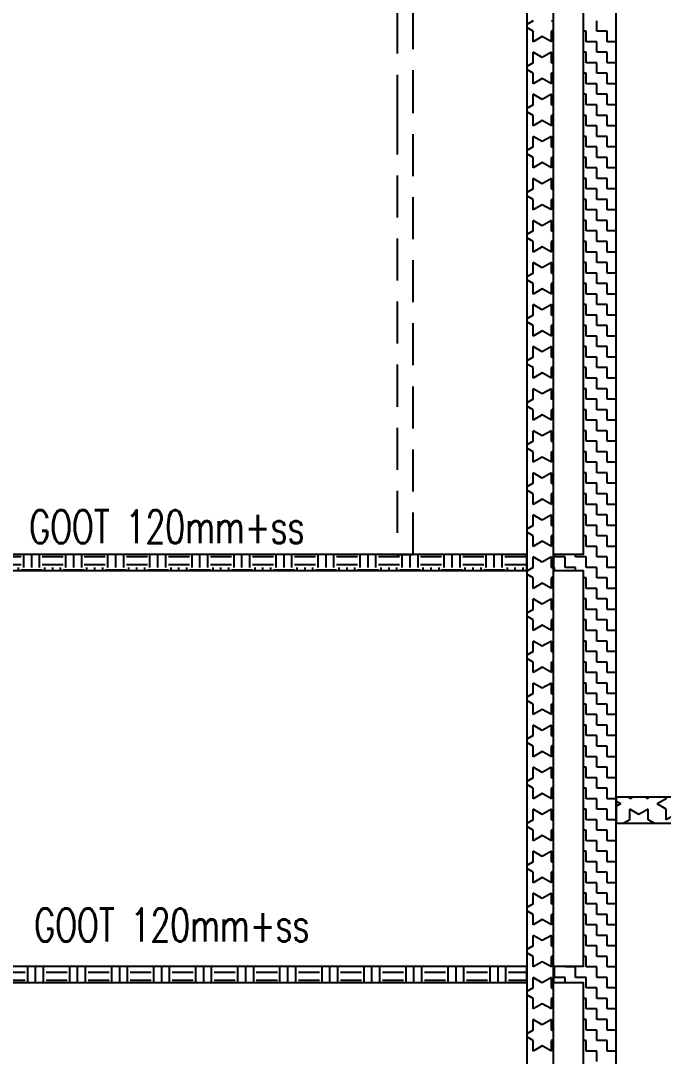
# Model space of a CAD drawing. Header units: millimetres. Extents: x -3262 to 112658, y 0 to 217318.
# Drawn here: x 56482 to 61335, y 59273 to 67091 of the extents above; entities that cross this region are included whole.
import ezdxf

# ---------------------------------------------------------------- set-up
doc = ezdxf.new("R2010")
doc.units = ezdxf.units.MM
doc.header["$LTSCALE"] = 100
doc.linetypes.add('HIDDEN2', pattern=[4.7625, 3.175, -1.5875])
doc.layers.add('EL6131--_ENERGIEBEDR (1996)', color=2, linetype='Continuous')
doc.layers.add('EL6131--_KG_D', color=3, linetype='Continuous')
doc.styles.add('CofelyArial', font='arial.ttf')
doc.styles.add('ROMANS', font='ROMANS', dxfattribs={"width": 0.7})

# ---------------------------------------------------------------- blocks, each defined once
blk = doc.blocks.new('*X87')
at = {"color": 0}
for p, q in [((38077, 23772.8), (38100, 23772.8)), ((38080.2, 23792.7), (38080.2, 23828.3)), ((38100, 23812.5), (38197, 23812.5)), ((38119.8, 23633.9), (38119.8, 23792.7)), ((38179.4, 23633.9), (38179.4, 23792.7)), ((38077, 23713.3), (38100, 23713.3)), ((38077, 23653.8), (38100, 23653.8)), ((38080.2, 23475.2), (38080.2, 23633.9)), ((38100, 23614.1), (38197, 23614.1)), ((38100, 23554.5), (38197, 23554.5)), ((38077, 23455.3), (38100, 23455.3)), ((38100, 23495), (38197, 23495)), ((38119.8, 23316.4), (38119.8, 23475.2)), ((38179.4, 23316.4), (38179.4, 23475.2)), ((38077, 23395.8), (38100, 23395.8)), ((38077, 23336.2), (38100, 23336.2)), ((38080.2, 23157.7), (38080.2, 23316.4)), ((38100, 23296.6), (38197, 23296.6)), ((38100, 23237), (38197, 23237)), ((38100, 23177.5), (38197, 23177.5)), ((38119.8, 22998.9), (38119.8, 23157.7)), ((38179.4, 22998.9), (38179.4, 23157.7)), ((38077, 23137.8), (38100, 23137.8)), ((38077, 23078.3), (38100, 23078.3)), ((38077, 23018.8), (38100, 23018.8)), ((38080.2, 22840.2), (38080.2, 22998.9)), ((38100, 22979.1), (38197, 22979.1)), ((38100, 22919.5), (38197, 22919.5)), ((38100, 22860), (38197, 22860)), ((38119.8, 22681.4), (38119.8, 22840.2)), ((38179.4, 22681.4), (38179.4, 22840.2)), ((38077, 22820.3), (38100, 22820.3)), ((38077, 22760.8), (38100, 22760.8)), ((38077, 22701.2), (38100, 22701.2)), ((38080.2, 22522.7), (38080.2, 22681.4)), ((38100, 22661.6), (38197, 22661.6)), ((38100, 22602), (38197, 22602)), ((38100, 22542.5), (38197, 22542.5)), ((38119.8, 22363.9), (38119.8, 22522.7)), ((38179.4, 22363.9), (38179.4, 22522.7)), ((38077, 22502.8), (38100, 22502.8)), ((38077, 22443.3), (38100, 22443.3)), ((38077, 22383.8), (38100, 22383.8)), ((38080.2, 22205.2), (38080.2, 22363.9)), ((38100, 22344.1), (38197, 22344.1)), ((38100, 22284.5), (38197, 22284.5)), ((38100, 22225), (38197, 22225)), ((38119.8, 22046.4), (38119.8, 22205.2)), ((38179.4, 22046.4), (38179.4, 22205.2)), ((38077, 22185.3), (38100, 22185.3)), ((38077, 22125.8), (38100, 22125.8)), ((38077, 22066.2), (38100, 22066.2)), ((38080.2, 21887.7), (38080.2, 22046.4)), ((38100, 22026.6), (38197, 22026.6)), ((38100, 21967), (38197, 21967)), ((38100, 21907.5), (38197, 21907.5)), ((38077, 21867.8), (38100, 21867.8)), ((38119.8, 21728.9), (38119.8, 21887.7)), ((38179.4, 21728.9), (38179.4, 21887.7)), ((38077, 21808.3), (38100, 21808.3)), ((38077, 21748.8), (38100, 21748.8)), ((38080.2, 21570.2), (38080.2, 21728.9)), ((38100, 21709.1), (38197, 21709.1)), ((38100, 21649.5), (38197, 21649.5)), ((38100, 21590), (38197, 21590)), ((38077, 21550.3), (38100, 21550.3)), ((38119.8, 21411.4), (38119.8, 21570.2)), ((38179.4, 21411.4), (38179.4, 21570.2)), ((38077, 21490.8), (38100, 21490.8)), ((38077, 21431.2), (38100, 21431.2)), ((38080.2, 21252.7), (38080.2, 21411.4)), ((38100, 21391.6), (38197, 21391.6)), ((38100, 21332), (38197, 21332)), ((38100, 21272.5), (38197, 21272.5)), ((38077, 21232.8), (38100, 21232.8)), ((38119.8, 21093.9), (38119.8, 21252.7)), ((38179.4, 21093.9), (38179.4, 21252.7)), ((38077, 21173.3), (38100, 21173.3)), ((38077, 21113.8), (38100, 21113.8)), ((38080.2, 20935.2), (38080.2, 21093.9)), ((38100, 21074.1), (38197, 21074.1)), ((38100, 21014.5), (38197, 21014.5)), ((38100, 20955), (38197, 20955)), ((38077, 20915.3), (38100, 20915.3)), ((38119.8, 20776.4), (38119.8, 20935.2)), ((38179.4, 20776.4), (38179.4, 20935.2)), ((38077, 20855.8), (38100, 20855.8)), ((38077, 20796.2), (38100, 20796.2)), ((38080.2, 20617.7), (38080.2, 20776.4)), ((38100, 20756.6), (38197, 20756.6)), ((38100, 20697), (38197, 20697)), ((38077, 20597.8), (38100, 20597.8)), ((38100, 20637.5), (38197, 20637.5)), ((38119.8, 20458.9), (38119.8, 20617.7)), ((38179.4, 20458.9), (38179.4, 20617.7)), ((38077, 20538.3), (38100, 20538.3)), ((38077, 20478.8), (38100, 20478.8)), ((38080.2, 20300.2), (38080.2, 20458.9)), ((38100, 20439.1), (38197, 20439.1)), ((38100, 20379.5), (38197, 20379.5)), ((38077, 20280.3), (38100, 20280.3)), ((38100, 20320), (38197, 20320)), ((38119.8, 20141.4), (38119.8, 20300.2)), ((38179.4, 20141.4), (38179.4, 20300.2)), ((38077, 20220.8), (38100, 20220.8)), ((38077, 20161.2), (38100, 20161.2)), ((38080.2, 19982.7), (38080.2, 20141.4)), ((38100, 20121.6), (38197, 20121.6)), ((38100, 20062), (38197, 20062)), ((38077, 19962.8), (38100, 19962.8)), ((38100, 20002.5), (38197, 20002.5)), ((38119.8, 19823.9), (38119.8, 19982.7)), ((38179.4, 19823.9), (38179.4, 19982.7)), ((38077, 19903.3), (38100, 19903.3)), ((38077, 19843.8), (38100, 19843.8)), ((38080.2, 19665.2), (38080.2, 19823.9)), ((38100, 19804.1), (38197, 19804.1)), ((38100, 19744.5), (38197, 19744.5)), ((38077, 19645.3), (38100, 19645.3)), ((38100, 19685), (38197, 19685)), ((38119.8, 19506.4), (38119.8, 19665.2)), ((38179.4, 19506.4), (38179.4, 19665.2)), ((38077, 19585.8), (38100, 19585.8)), ((38077, 19526.2), (38100, 19526.2)), ((38080.2, 19347.7), (38080.2, 19506.4)), ((38100, 19486.6), (38197, 19486.6)), ((38100, 19427), (38197, 19427)), ((38077, 19327.8), (38100, 19327.8)), ((38100, 19367.5), (38197, 19367.5)), ((38119.8, 19188.9), (38119.8, 19347.7)), ((38179.4, 19188.9), (38179.4, 19347.7)), ((38077, 19268.3), (38100, 19268.3)), ((38077, 19208.8), (38100, 19208.8)), ((38080.2, 19030.2), (38080.2, 19188.9)), ((38100, 19169.1), (38197, 19169.1)), ((38100, 19109.5), (38197, 19109.5)), ((38077, 19010.3), (38100, 19010.3)), ((38100, 19050), (38197, 19050)), ((38119.8, 18871.4), (38119.8, 19030.2)), ((38179.4, 18871.4), (38179.4, 19030.2)), ((38077, 18950.8), (38100, 18950.8)), ((38077, 18891.2), (38100, 18891.2)), ((38080.2, 18712.7), (38080.2, 18871.4)), ((38100, 18851.6), (38197, 18851.6)), ((38100, 18792), (38197, 18792)), ((38077, 18692.8), (38100, 18692.8)), ((38100, 18732.5), (38197, 18732.5)), ((38119.8, 18553.9), (38119.8, 18712.7)), ((38179.4, 18553.9), (38179.4, 18712.7)), ((38077, 18633.3), (38100, 18633.3)), ((38077, 18573.8), (38100, 18573.8)), ((38080.2, 18395.2), (38080.2, 18553.9)), ((38100, 18534.1), (38197, 18534.1)), ((38100, 18474.5), (38197, 18474.5)), ((38077, 18375.3), (38100, 18375.3)), ((38100, 18415), (38197, 18415)), ((38119.8, 18236.4), (38119.8, 18395.2)), ((38179.4, 18236.4), (38179.4, 18395.2)), ((38077, 18315.8), (38100, 18315.8)), ((38077, 18256.2), (38100, 18256.2)), ((38080.2, 18077.7), (38080.2, 18236.4)), ((38100, 18216.6), (38197, 18216.6)), ((38100, 18157), (38197, 18157)), ((38100, 18097.5), (38197, 18097.5)), ((38119.8, 17918.9), (38119.8, 18077.7)), ((38179.4, 17918.9), (38179.4, 18077.7)), ((38077, 18057.8), (38100, 18057.8)), ((38077, 17998.3), (38100, 17998.3)), ((38077, 17938.8), (38100, 17938.8)), ((38080.2, 17760.2), (38080.2, 17918.9)), ((38100, 17899.1), (38197, 17899.1)), ((38100, 17839.5), (38197, 17839.5)), ((38100, 17780), (38197, 17780)), ((38119.8, 17601.4), (38119.8, 17760.2)), ((38179.4, 17601.4), (38179.4, 17760.2)), ((38077, 17740.3), (38100, 17740.3)), ((38077, 17680.8), (38100, 17680.8)), ((38077, 17621.2), (38100, 17621.2)), ((38080.2, 17442.7), (38080.2, 17601.4)), ((38100, 17581.6), (38197, 17581.6)), ((38100, 17522), (38197, 17522)), ((38100, 17462.5), (38197, 17462.5)), ((38119.8, 17283.9), (38119.8, 17442.7)), ((38179.4, 17283.9), (38179.4, 17442.7)), ((38077, 17422.8), (38100, 17422.8)), ((38077, 17363.3), (38100, 17363.3)), ((38077, 17303.8), (38100, 17303.8)), ((38080.2, 17125.2), (38080.2, 17283.9)), ((38100, 17264.1), (38197, 17264.1)), ((38100, 17204.5), (38197, 17204.5)), ((38100, 17145), (38197, 17145)), ((38119.8, 16966.4), (38119.8, 17125.2)), ((38179.4, 16966.4), (38179.4, 17125.2)), ((38077, 17105.3), (38100, 17105.3)), ((38077, 17045.8), (38100, 17045.8)), ((38077, 16986.2), (38100, 16986.2)), ((38080.2, 16958), (38080.2, 16966.4))]:
    blk.add_line(p, q, dxfattribs=at)
blk = doc.blocks.new('*X91')
at = {"color": 0}
for p, q in [((34488.4, 16841.5), (34448.7, 16910.2)), ((34448.8, 16910.2), (34528.1, 16910.2)), ((34528.1, 16910.2), (34555.7, 16958)), ((34607.5, 16910.2), (34579.9, 16958)), ((34607.5, 16910.2), (34686.9, 16910.2)), ((34647.2, 16841.5), (34686.9, 16910.2)), ((34766.2, 16910.2), (34845.6, 16910.2)), ((34805.9, 16841.5), (34766.2, 16910.2)), ((34845.6, 16910.2), (34873.2, 16958)), ((34925, 16910.2), (34897.4, 16958)), ((34925, 16910.2), (35004.4, 16910.2)), ((34964.7, 16841.5), (35004.4, 16910.2)), ((35123.4, 16841.5), (35083.7, 16910.2)), ((35083.8, 16910.2), (35163.1, 16910.2)), ((35163.1, 16910.2), (35190.7, 16958)), ((35242.5, 16910.2), (35214.9, 16958)), ((35242.5, 16910.2), (35321.9, 16910.2)), ((35282.2, 16841.5), (35321.9, 16910.2)), ((35401.2, 16910.2), (35480.6, 16910.2)), ((35440.9, 16841.5), (35401.2, 16910.2)), ((35480.6, 16910.2), (35508.2, 16958)), ((35560, 16910.2), (35532.4, 16958)), ((35560, 16910.2), (35639.4, 16910.2)), ((35599.7, 16841.5), (35639.4, 16910.2)), ((35758.4, 16841.5), (35718.7, 16910.2)), ((35718.8, 16910.2), (35798.1, 16910.2)), ((35798.1, 16910.2), (35825.7, 16958)), ((35877.5, 16910.2), (35849.9, 16958)), ((35877.5, 16910.2), (35956.9, 16910.2)), ((35917.2, 16841.5), (35956.9, 16910.2)), ((36036.2, 16910.2), (36115.6, 16910.2)), ((36075.9, 16841.5), (36036.2, 16910.2)), ((36115.6, 16910.2), (36143.2, 16958)), ((36195, 16910.2), (36167.4, 16958)), ((36195, 16910.2), (36274.4, 16910.2)), ((36234.7, 16841.5), (36274.4, 16910.2)), ((36393.4, 16841.5), (36353.7, 16910.2)), ((36353.8, 16910.2), (36433.1, 16910.2)), ((36433.1, 16910.2), (36460.7, 16958)), ((36512.5, 16910.2), (36484.9, 16958)), ((36512.5, 16910.2), (36591.9, 16910.2)), ((36552.2, 16841.5), (36591.9, 16910.2)), ((36671.2, 16910.2), (36750.6, 16910.2)), ((36710.9, 16841.5), (36671.2, 16910.2)), ((36750.6, 16910.2), (36778.2, 16958)), ((36830, 16910.2), (36802.4, 16958)), ((36830, 16910.2), (36909.4, 16910.2)), ((36869.7, 16841.5), (36909.4, 16910.2)), ((37028.4, 16841.5), (36988.7, 16910.2)), ((36988.8, 16910.2), (37068.1, 16910.2)), ((37068.1, 16910.2), (37095.7, 16958)), ((37147.5, 16910.2), (37119.9, 16958)), ((37147.5, 16910.2), (37226.9, 16910.2)), ((37187.2, 16841.5), (37226.9, 16910.2)), ((37306.2, 16910.2), (37385.6, 16910.2)), ((37345.9, 16841.5), (37306.2, 16910.2)), ((37385.6, 16910.2), (37413.2, 16958)), ((37465, 16910.2), (37437.4, 16958)), ((37465, 16910.2), (37544.4, 16910.2)), ((37504.7, 16841.5), (37544.4, 16910.2)), ((37663.4, 16841.5), (37623.7, 16910.2)), ((37623.8, 16910.2), (37703.1, 16910.2)), ((37703.1, 16910.2), (37730.7, 16958)), ((37782.5, 16910.2), (37754.9, 16958)), ((37782.5, 16910.2), (37861.9, 16910.2)), ((37822.2, 16841.5), (37861.9, 16910.2)), ((37941.2, 16910.2), (38020.6, 16910.2)), ((37980.9, 16841.5), (37941.2, 16910.2)), ((38020.6, 16910.2), (38048.2, 16958)), ((38100, 16910.2), (38072.4, 16958)), ((38100, 16910.2), (38179.4, 16910.2)), ((38139.7, 16841.5), (38179.4, 16910.2)), ((38298.4, 16841.5), (38258.7, 16910.2)), ((38258.8, 16910.2), (38338.1, 16910.2)), ((38338.1, 16910.2), (38365.7, 16958)), ((38417.5, 16910.2), (38389.9, 16958)), ((38417.5, 16910.2), (38496.9, 16910.2)), ((38457.2, 16841.5), (38496.9, 16910.2)), ((38576.2, 16910.2), (38655.6, 16910.2)), ((38615.9, 16841.5), (38576.2, 16910.2)), ((38655.6, 16910.2), (38683.2, 16958)), ((38735, 16910.2), (38707.4, 16958)), ((38735, 16910.2), (38814.4, 16910.2)), ((38774.7, 16841.5), (38814.4, 16910.2)), ((38933.4, 16841.5), (38893.7, 16910.2)), ((38893.8, 16910.2), (38973.1, 16910.2)), ((38973.1, 16910.2), (39000.7, 16958)), ((39052.5, 16910.2), (39024.9, 16958)), ((39052.5, 16910.2), (39131.9, 16910.2)), ((39092.2, 16841.5), (39131.9, 16910.2)), ((39211.2, 16910.2), (39290.6, 16910.2)), ((39250.9, 16841.5), (39211.2, 16910.2)), ((39290.6, 16910.2), (39318.2, 16958)), ((39370, 16910.2), (39342.4, 16958)), ((39370, 16910.2), (39449.4, 16910.2)), ((39409.7, 16841.5), (39449.4, 16910.2)), ((39568.4, 16841.5), (39528.7, 16910.2)), ((39528.8, 16910.2), (39608.1, 16910.2)), ((39608.1, 16910.2), (39635.7, 16958)), ((39687.5, 16910.2), (39659.9, 16958)), ((39687.5, 16910.2), (39766.9, 16910.2)), ((39727.2, 16841.5), (39766.9, 16910.2)), ((39846.2, 16910.2), (39925.6, 16910.2)), ((39885.9, 16841.5), (39846.2, 16910.2)), ((39925.6, 16910.2), (39953.2, 16958)), ((40005, 16910.2), (39977.4, 16958)), ((40005, 16910.2), (40084.4, 16910.2)), ((40044.7, 16841.5), (40084.4, 16910.2)), ((40203.4, 16841.5), (40163.7, 16910.2)), ((40163.8, 16910.2), (40243.1, 16910.2)), ((40243.1, 16910.2), (40270.7, 16958)), ((40322.5, 16910.2), (40294.9, 16958)), ((40322.5, 16910.2), (40401.9, 16910.2)), ((40362.2, 16841.5), (40401.9, 16910.2)), ((40481.2, 16910.2), (40560.6, 16910.2)), ((40520.9, 16841.5), (40481.2, 16910.2)), ((40560.6, 16910.2), (40588.2, 16958)), ((40640, 16910.2), (40612.4, 16958)), ((40640, 16910.2), (40719.4, 16910.2)), ((40679.7, 16841.5), (40719.4, 16910.2)), ((40838.4, 16841.5), (40798.7, 16910.2)), ((40798.8, 16910.2), (40878.1, 16910.2)), ((40878.1, 16910.2), (40905.7, 16958)), ((40957.5, 16910.2), (40929.9, 16958)), ((40957.5, 16910.2), (41036.9, 16910.2)), ((40997.2, 16841.5), (41036.9, 16910.2)), ((41116.2, 16910.2), (41195.6, 16910.2)), ((41155.9, 16841.5), (41116.2, 16910.2)), ((41195.6, 16910.2), (41223.2, 16958)), ((41275, 16910.2), (41247.4, 16958)), ((41275, 16910.2), (41354.4, 16910.2)), ((41314.7, 16841.5), (41354.4, 16910.2)), ((41473.4, 16841.5), (41433.7, 16910.2)), ((41433.8, 16910.2), (41513.1, 16910.2)), ((41513.1, 16910.2), (41540.7, 16958)), ((41592.5, 16910.2), (41564.9, 16958)), ((41592.5, 16910.2), (41671.9, 16910.2)), ((41632.2, 16841.5), (41671.9, 16910.2)), ((41751.2, 16910.2), (41830.6, 16910.2)), ((41790.9, 16841.5), (41751.2, 16910.2)), ((41830.6, 16910.2), (41858.2, 16958)), ((41910, 16910.2), (41882.4, 16958)), ((41910, 16910.2), (41989.4, 16910.2)), ((41949.7, 16841.5), (41989.4, 16910.2)), ((42108.4, 16841.5), (42068.7, 16910.2)), ((42068.8, 16910.2), (42148.1, 16910.2)), ((42148.1, 16910.2), (42175.7, 16958)), ((42227.5, 16910.2), (42199.9, 16958)), ((34448.7, 16772.7), (34488.4, 16841.5)), ((34686.9, 16772.7), (34647.2, 16841.5)), ((34766.2, 16772.7), (34805.9, 16841.5)), ((35004.4, 16772.7), (34964.7, 16841.5)), ((35083.7, 16772.7), (35123.4, 16841.5)), ((35321.9, 16772.7), (35282.2, 16841.5)), ((35401.2, 16772.7), (35440.9, 16841.5)), ((35639.4, 16772.7), (35599.7, 16841.5)), ((35718.7, 16772.7), (35758.4, 16841.5)), ((35956.9, 16772.7), (35917.2, 16841.5)), ((36036.2, 16772.7), (36075.9, 16841.5)), ((36274.4, 16772.7), (36234.7, 16841.5)), ((36353.7, 16772.7), (36393.4, 16841.5)), ((36591.9, 16772.7), (36552.2, 16841.5)), ((36671.2, 16772.7), (36710.9, 16841.5)), ((36909.4, 16772.7), (36869.7, 16841.5)), ((36988.7, 16772.7), (37028.4, 16841.5)), ((37226.9, 16772.7), (37187.2, 16841.5)), ((37306.2, 16772.7), (37345.9, 16841.5)), ((37544.4, 16772.7), (37504.7, 16841.5)), ((37623.7, 16772.7), (37663.4, 16841.5)), ((37861.9, 16772.7), (37822.2, 16841.5)), ((37941.2, 16772.7), (37980.9, 16841.5)), ((38179.4, 16772.7), (38139.7, 16841.5)), ((38258.7, 16772.7), (38298.4, 16841.5)), ((38496.9, 16772.7), (38457.2, 16841.5)), ((38576.2, 16772.7), (38615.9, 16841.5)), ((38814.4, 16772.7), (38774.7, 16841.5)), ((38893.7, 16772.7), (38933.4, 16841.5)), ((39131.9, 16772.7), (39092.2, 16841.5)), ((39211.2, 16772.7), (39250.9, 16841.5)), ((39449.4, 16772.7), (39409.7, 16841.5)), ((39528.7, 16772.7), (39568.4, 16841.5)), ((39766.9, 16772.7), (39727.2, 16841.5)), ((39846.2, 16772.7), (39885.9, 16841.5)), ((40084.4, 16772.7), (40044.7, 16841.5)), ((40163.7, 16772.7), (40203.4, 16841.5)), ((40401.9, 16772.7), (40362.2, 16841.5)), ((40481.2, 16772.7), (40520.9, 16841.5)), ((40719.4, 16772.7), (40679.7, 16841.5)), ((40798.7, 16772.7), (40838.4, 16841.5)), ((41036.9, 16772.7), (40997.2, 16841.5)), ((41116.2, 16772.7), (41155.9, 16841.5)), ((41354.4, 16772.7), (41314.7, 16841.5)), ((41433.7, 16772.7), (41473.4, 16841.5)), ((41671.9, 16772.7), (41632.2, 16841.5)), ((41751.2, 16772.7), (41790.9, 16841.5)), ((41989.4, 16772.7), (41949.7, 16841.5)), ((42068.7, 16772.7), (42108.4, 16841.5)), ((34448.8, 16772.7), (34528.1, 16772.7)), ((34536.6, 16758), (34528.1, 16772.7)), ((34599, 16758), (34607.5, 16772.7)), ((34607.5, 16772.7), (34686.9, 16772.7)), ((34766.2, 16772.7), (34845.6, 16772.7)), ((34854.1, 16758), (34845.6, 16772.7)), ((34916.5, 16758), (34925, 16772.7)), ((34925, 16772.7), (35004.4, 16772.7)), ((35083.8, 16772.7), (35163.1, 16772.7)), ((35171.6, 16758), (35163.1, 16772.7)), ((35234, 16758), (35242.5, 16772.7)), ((35242.5, 16772.7), (35321.9, 16772.7)), ((35401.2, 16772.7), (35480.6, 16772.7)), ((35489.1, 16758), (35480.6, 16772.7)), ((35551.5, 16758), (35560, 16772.7)), ((35560, 16772.7), (35639.4, 16772.7)), ((35718.8, 16772.7), (35798.1, 16772.7)), ((35806.6, 16758), (35798.1, 16772.7)), ((35869, 16758), (35877.5, 16772.7)), ((35877.5, 16772.7), (35956.9, 16772.7)), ((36036.2, 16772.7), (36115.6, 16772.7)), ((36124.1, 16758), (36115.6, 16772.7)), ((36186.5, 16758), (36195, 16772.7)), ((36195, 16772.7), (36274.4, 16772.7)), ((36353.8, 16772.7), (36433.1, 16772.7)), ((36441.6, 16758), (36433.1, 16772.7)), ((36504, 16758), (36512.5, 16772.7)), ((36512.5, 16772.7), (36591.9, 16772.7)), ((36671.2, 16772.7), (36750.6, 16772.7)), ((36759.1, 16758), (36750.6, 16772.7)), ((36821.5, 16758), (36830, 16772.7)), ((36830, 16772.7), (36909.4, 16772.7)), ((36988.8, 16772.7), (37068.1, 16772.7)), ((37076.6, 16758), (37068.1, 16772.7)), ((37139, 16758), (37147.5, 16772.7)), ((37147.5, 16772.7), (37226.9, 16772.7)), ((37306.2, 16772.7), (37385.6, 16772.7)), ((37394.1, 16758), (37385.6, 16772.7)), ((37456.5, 16758), (37465, 16772.7)), ((37465, 16772.7), (37544.4, 16772.7)), ((37623.8, 16772.7), (37703.1, 16772.7)), ((37711.6, 16758), (37703.1, 16772.7)), ((37774, 16758), (37782.5, 16772.7)), ((37782.5, 16772.7), (37861.9, 16772.7)), ((37941.2, 16772.7), (38020.6, 16772.7)), ((38029.1, 16758), (38020.6, 16772.7)), ((38091.5, 16758), (38100, 16772.7)), ((38100, 16772.7), (38179.4, 16772.7)), ((38258.8, 16772.7), (38338.1, 16772.7)), ((38346.6, 16758), (38338.1, 16772.7)), ((38409, 16758), (38417.5, 16772.7)), ((38417.5, 16772.7), (38496.9, 16772.7)), ((38576.2, 16772.7), (38655.6, 16772.7)), ((38664.1, 16758), (38655.6, 16772.7)), ((38726.5, 16758), (38735, 16772.7)), ((38735, 16772.7), (38814.4, 16772.7)), ((38893.8, 16772.7), (38973.1, 16772.7)), ((38981.6, 16758), (38973.1, 16772.7)), ((39044, 16758), (39052.5, 16772.7)), ((39052.5, 16772.7), (39131.9, 16772.7)), ((39211.2, 16772.7), (39290.6, 16772.7)), ((39299.1, 16758), (39290.6, 16772.7)), ((39361.5, 16758), (39370, 16772.7)), ((39370, 16772.7), (39449.4, 16772.7)), ((39528.8, 16772.7), (39608.1, 16772.7)), ((39616.6, 16758), (39608.1, 16772.7)), ((39679, 16758), (39687.5, 16772.7)), ((39687.5, 16772.7), (39766.9, 16772.7)), ((39846.2, 16772.7), (39925.6, 16772.7)), ((39934.1, 16758), (39925.6, 16772.7)), ((39996.5, 16758), (40005, 16772.7)), ((40005, 16772.7), (40084.4, 16772.7)), ((40163.8, 16772.7), (40243.1, 16772.7)), ((40251.6, 16758), (40243.1, 16772.7)), ((40314, 16758), (40322.5, 16772.7)), ((40322.5, 16772.7), (40401.9, 16772.7)), ((40481.2, 16772.7), (40560.6, 16772.7)), ((40569.1, 16758), (40560.6, 16772.7)), ((40631.5, 16758), (40640, 16772.7)), ((40640, 16772.7), (40719.4, 16772.7)), ((40798.8, 16772.7), (40878.1, 16772.7)), ((40886.6, 16758), (40878.1, 16772.7)), ((40949, 16758), (40957.5, 16772.7)), ((40957.5, 16772.7), (41036.9, 16772.7)), ((41116.2, 16772.7), (41195.6, 16772.7)), ((41204.1, 16758), (41195.6, 16772.7)), ((41266.5, 16758), (41275, 16772.7)), ((41275, 16772.7), (41354.4, 16772.7)), ((41433.8, 16772.7), (41513.1, 16772.7)), ((41521.6, 16758), (41513.1, 16772.7)), ((41584, 16758), (41592.5, 16772.7)), ((41592.5, 16772.7), (41671.9, 16772.7)), ((41751.2, 16772.7), (41830.6, 16772.7)), ((41839.1, 16758), (41830.6, 16772.7)), ((41901.5, 16758), (41910, 16772.7)), ((41910, 16772.7), (41989.4, 16772.7)), ((42068.8, 16772.7), (42148.1, 16772.7)), ((42156.6, 16758), (42148.1, 16772.7)), ((42219, 16758), (42227.5, 16772.7))]:
    blk.add_line(p, q, dxfattribs=at)
blk = doc.blocks.new('*X94')
at = {"color": 0}
for p, q in [((35004.4, 16748.1), (35083.8, 16748.1)), ((35004.4, 16668.8), (35004.4, 16748.1)), ((35083.8, 16748.1), (35083.8, 16758)), ((38077, 16748.1), (38100, 16748.1)), ((38100, 16748.1), (38100, 16758)), ((38179.4, 16748.1), (38197, 16748.1)), ((38179.4, 16668.8), (38179.4, 16748.1)), ((34966.7, 16668.8), (35004.4, 16668.8)), ((35083.8, 16668.8), (35086.7, 16668.8)), ((35083.8, 16589.4), (35083.8, 16668.8)), ((38100, 16668.8), (38179.4, 16668.8)), ((38100, 16589.4), (38100, 16668.8)), ((35004.4, 16589.4), (35083.8, 16589.4)), ((35004.4, 16510), (35004.4, 16589.4)), ((38077, 16589.4), (38100, 16589.4)), ((38179.4, 16589.4), (38197, 16589.4)), ((38179.4, 16510), (38179.4, 16589.4)), ((34448.8, 16510), (34528.1, 16510)), ((34448.8, 16430.6), (34448.8, 16510)), ((34528.1, 16510), (34528.1, 16532.4)), ((34607.5, 16510), (34686.9, 16510)), ((34607.5, 16430.6), (34607.5, 16510)), ((34686.9, 16510), (34686.9, 16532.4)), ((34766.2, 16510), (34845.6, 16510)), ((34766.2, 16430.6), (34766.2, 16510)), ((34845.6, 16510), (34845.6, 16532.4)), ((34925, 16510), (35004.4, 16510)), ((34925, 16430.6), (34925, 16510)), ((35083.8, 16510), (35163.1, 16510)), ((35083.8, 16430.6), (35083.8, 16510)), ((35163.1, 16510), (35163.1, 16532.4)), ((35242.5, 16510), (35321.9, 16510)), ((35242.5, 16430.6), (35242.5, 16510)), ((35321.9, 16510), (35321.9, 16532.4)), ((35401.2, 16510), (35480.6, 16510)), ((35401.2, 16430.6), (35401.2, 16510)), ((35480.6, 16510), (35480.6, 16532.4)), ((35560, 16510), (35639.4, 16510)), ((35560, 16430.6), (35560, 16510)), ((35639.4, 16510), (35639.4, 16532.4)), ((35718.8, 16510), (35798.1, 16510)), ((35718.8, 16430.6), (35718.8, 16510)), ((35798.1, 16510), (35798.1, 16532.4)), ((35877.5, 16510), (35956.9, 16510)), ((35877.5, 16430.6), (35877.5, 16510)), ((35956.9, 16510), (35956.9, 16532.4)), ((36036.2, 16510), (36115.6, 16510)), ((36036.2, 16430.6), (36036.2, 16510)), ((36115.6, 16510), (36115.6, 16532.4)), ((36195, 16510), (36274.4, 16510)), ((36195, 16430.6), (36195, 16510)), ((36274.4, 16510), (36274.4, 16532.4)), ((36353.8, 16510), (36433.1, 16510)), ((36353.8, 16430.6), (36353.8, 16510)), ((36433.1, 16510), (36433.1, 16532.4)), ((36512.5, 16510), (36591.9, 16510)), ((36512.5, 16430.6), (36512.5, 16510)), ((36591.9, 16510), (36591.9, 16532.4)), ((36671.2, 16510), (36750.6, 16510)), ((36671.2, 16430.6), (36671.2, 16510)), ((36750.6, 16510), (36750.6, 16532.4)), ((36830, 16510), (36909.4, 16510)), ((36830, 16430.6), (36830, 16510)), ((36909.4, 16510), (36909.4, 16532.4)), ((36988.8, 16510), (37068.1, 16510)), ((36988.8, 16430.6), (36988.8, 16510)), ((37068.1, 16510), (37068.1, 16532.4)), ((37147.5, 16510), (37226.9, 16510)), ((37147.5, 16430.6), (37147.5, 16510)), ((37226.9, 16510), (37226.9, 16532.4)), ((37306.2, 16510), (37385.6, 16510)), ((37306.2, 16430.6), (37306.2, 16510)), ((37385.6, 16510), (37385.6, 16532.4)), ((37465, 16510), (37544.4, 16510)), ((37465, 16430.6), (37465, 16510)), ((37544.4, 16510), (37544.4, 16532.4)), ((37623.8, 16510), (37703.1, 16510)), ((37623.8, 16430.6), (37623.8, 16510)), ((37703.1, 16510), (37703.1, 16532.4)), ((37782.5, 16510), (37861.9, 16510)), ((37782.5, 16430.6), (37782.5, 16510)), ((37861.9, 16510), (37861.9, 16532.4)), ((37941.2, 16510), (38020.6, 16510)), ((37941.2, 16430.6), (37941.2, 16510)), ((38020.6, 16510), (38020.6, 16532.4)), ((38100, 16510), (38179.4, 16510)), ((38100, 16430.6), (38100, 16510)), ((38258.8, 16510), (38338.1, 16510)), ((38258.8, 16430.6), (38258.8, 16510)), ((38338.1, 16510), (38338.1, 16532.4)), ((38417.5, 16510), (38496.9, 16510)), ((38417.5, 16430.6), (38417.5, 16510)), ((38496.9, 16510), (38496.9, 16532.4)), ((38576.2, 16510), (38655.6, 16510)), ((38576.2, 16430.6), (38576.2, 16510)), ((38655.6, 16510), (38655.6, 16532.4)), ((38735, 16510), (38814.4, 16510)), ((38735, 16430.6), (38735, 16510)), ((38814.4, 16510), (38814.4, 16532.4)), ((38893.8, 16510), (38973.1, 16510)), ((38893.8, 16430.6), (38893.8, 16510)), ((38973.1, 16510), (38973.1, 16532.4)), ((39052.5, 16510), (39131.9, 16510)), ((39052.5, 16430.6), (39052.5, 16510)), ((39131.9, 16510), (39131.9, 16532.4)), ((39211.2, 16510), (39290.6, 16510)), ((39211.2, 16430.6), (39211.2, 16510)), ((39290.6, 16510), (39290.6, 16532.4)), ((39370, 16510), (39449.4, 16510)), ((39370, 16430.6), (39370, 16510)), ((39449.4, 16510), (39449.4, 16532.4)), ((39528.8, 16510), (39608.1, 16510)), ((39528.8, 16430.6), (39528.8, 16510)), ((39608.1, 16510), (39608.1, 16532.4)), ((39687.5, 16510), (39766.9, 16510)), ((39687.5, 16430.6), (39687.5, 16510)), ((39766.9, 16510), (39766.9, 16532.4)), ((39846.2, 16510), (39925.6, 16510)), ((39846.2, 16430.6), (39846.2, 16510)), ((39925.6, 16510), (39925.6, 16532.4)), ((40005, 16510), (40084.4, 16510)), ((40005, 16430.6), (40005, 16510)), ((40084.4, 16510), (40084.4, 16532.4)), ((40163.8, 16510), (40243.1, 16510)), ((40163.8, 16430.6), (40163.8, 16510)), ((40243.1, 16510), (40243.1, 16532.4)), ((40322.5, 16510), (40401.9, 16510)), ((40322.5, 16430.6), (40322.5, 16510)), ((40401.9, 16510), (40401.9, 16532.4)), ((40481.2, 16510), (40560.6, 16510)), ((40481.2, 16430.6), (40481.2, 16510)), ((40560.6, 16510), (40560.6, 16532.4)), ((40640, 16510), (40719.4, 16510)), ((40640, 16430.6), (40640, 16510)), ((40719.4, 16510), (40719.4, 16532.4)), ((40798.8, 16510), (40878.1, 16510)), ((40798.8, 16430.6), (40798.8, 16510)), ((40878.1, 16510), (40878.1, 16532.4)), ((40957.5, 16510), (41036.9, 16510)), ((40957.5, 16430.6), (40957.5, 16510)), ((41036.9, 16510), (41036.9, 16532.4)), ((41116.2, 16510), (41195.6, 16510)), ((41116.2, 16430.6), (41116.2, 16510)), ((41195.6, 16510), (41195.6, 16532.4)), ((41275, 16510), (41354.4, 16510)), ((41275, 16430.6), (41275, 16510)), ((41354.4, 16510), (41354.4, 16532.4)), ((41433.8, 16510), (41513.1, 16510)), ((41433.8, 16430.6), (41433.8, 16510)), ((41513.1, 16510), (41513.1, 16532.4)), ((41592.5, 16510), (41671.9, 16510)), ((41592.5, 16430.6), (41592.5, 16510)), ((41671.9, 16510), (41671.9, 16532.4)), ((41751.2, 16510), (41830.6, 16510)), ((41751.2, 16430.6), (41751.2, 16510)), ((41830.6, 16510), (41830.6, 16532.4)), ((41910, 16510), (41989.4, 16510)), ((41910, 16430.6), (41910, 16510)), ((41989.4, 16510), (41989.4, 16532.4)), ((42068.8, 16510), (42148.1, 16510)), ((42068.8, 16430.6), (42068.8, 16510)), ((42148.1, 16510), (42148.1, 16532.4)), ((34369.4, 16430.6), (34448.8, 16430.6)), ((34528.1, 16430.6), (34607.5, 16430.6)), ((34528.1, 16351.2), (34528.1, 16430.6)), ((34686.9, 16430.6), (34766.2, 16430.6)), ((34686.9, 16351.2), (34686.9, 16430.6)), ((34845.6, 16430.6), (34925, 16430.6)), ((34845.6, 16351.2), (34845.6, 16430.6)), ((35004.4, 16430.6), (35083.8, 16430.6)), ((35004.4, 16351.2), (35004.4, 16430.6)), ((35163.1, 16430.6), (35242.5, 16430.6)), ((35163.1, 16351.2), (35163.1, 16430.6)), ((35321.9, 16430.6), (35401.2, 16430.6)), ((35321.9, 16351.2), (35321.9, 16430.6)), ((35480.6, 16430.6), (35560, 16430.6)), ((35480.6, 16351.2), (35480.6, 16430.6)), ((35639.4, 16430.6), (35718.8, 16430.6)), ((35639.4, 16351.2), (35639.4, 16430.6)), ((35798.1, 16430.6), (35877.5, 16430.6)), ((35798.1, 16351.2), (35798.1, 16430.6)), ((35956.9, 16430.6), (36036.2, 16430.6)), ((35956.9, 16351.2), (35956.9, 16430.6)), ((36115.6, 16430.6), (36195, 16430.6)), ((36115.6, 16351.2), (36115.6, 16430.6)), ((36274.4, 16430.6), (36353.8, 16430.6)), ((36274.4, 16351.2), (36274.4, 16430.6)), ((36433.1, 16430.6), (36512.5, 16430.6)), ((36433.1, 16351.2), (36433.1, 16430.6)), ((36591.9, 16430.6), (36671.2, 16430.6)), ((36591.9, 16351.2), (36591.9, 16430.6)), ((36750.6, 16430.6), (36830, 16430.6)), ((36750.6, 16351.2), (36750.6, 16430.6)), ((36909.4, 16430.6), (36988.8, 16430.6)), ((36909.4, 16351.2), (36909.4, 16430.6)), ((37068.1, 16430.6), (37147.5, 16430.6)), ((37068.1, 16351.2), (37068.1, 16430.6)), ((37226.9, 16430.6), (37306.2, 16430.6)), ((37226.9, 16351.2), (37226.9, 16430.6)), ((37385.6, 16430.6), (37465, 16430.6)), ((37385.6, 16351.2), (37385.6, 16430.6)), ((37544.4, 16430.6), (37623.8, 16430.6)), ((37544.4, 16351.2), (37544.4, 16430.6)), ((37703.1, 16430.6), (37782.5, 16430.6)), ((37703.1, 16351.2), (37703.1, 16430.6)), ((37861.9, 16430.6), (37941.2, 16430.6)), ((37861.9, 16351.2), (37861.9, 16430.6)), ((38020.6, 16430.6), (38100, 16430.6)), ((38020.6, 16351.2), (38020.6, 16430.6)), ((38179.4, 16430.6), (38258.8, 16430.6)), ((38179.4, 16351.2), (38179.4, 16430.6)), ((38338.1, 16430.6), (38417.5, 16430.6)), ((38338.1, 16351.2), (38338.1, 16430.6)), ((38496.9, 16430.6), (38576.2, 16430.6)), ((38496.9, 16351.2), (38496.9, 16430.6)), ((38655.6, 16430.6), (38735, 16430.6)), ((38655.6, 16351.2), (38655.6, 16430.6)), ((38814.4, 16430.6), (38893.8, 16430.6)), ((38814.4, 16351.2), (38814.4, 16430.6)), ((38973.1, 16430.6), (39052.5, 16430.6)), ((38973.1, 16351.2), (38973.1, 16430.6)), ((39131.9, 16430.6), (39211.2, 16430.6)), ((39131.9, 16351.2), (39131.9, 16430.6)), ((39290.6, 16430.6), (39370, 16430.6)), ((39290.6, 16351.2), (39290.6, 16430.6)), ((39449.4, 16430.6), (39528.8, 16430.6)), ((39449.4, 16351.2), (39449.4, 16430.6)), ((39608.1, 16430.6), (39687.5, 16430.6)), ((39608.1, 16351.2), (39608.1, 16430.6)), ((39766.9, 16430.6), (39846.2, 16430.6)), ((39766.9, 16351.2), (39766.9, 16430.6)), ((39925.6, 16430.6), (40005, 16430.6)), ((39925.6, 16351.2), (39925.6, 16430.6)), ((40084.4, 16430.6), (40163.8, 16430.6)), ((40084.4, 16351.2), (40084.4, 16430.6)), ((40243.1, 16430.6), (40322.5, 16430.6)), ((40243.1, 16351.2), (40243.1, 16430.6)), ((40401.9, 16430.6), (40481.2, 16430.6)), ((40401.9, 16351.2), (40401.9, 16430.6)), ((40560.6, 16430.6), (40640, 16430.6)), ((40560.6, 16351.2), (40560.6, 16430.6)), ((40719.4, 16430.6), (40798.8, 16430.6)), ((40719.4, 16351.2), (40719.4, 16430.6)), ((40878.1, 16430.6), (40957.5, 16430.6)), ((40878.1, 16351.2), (40878.1, 16430.6)), ((41036.9, 16430.6), (41116.2, 16430.6)), ((41036.9, 16351.2), (41036.9, 16430.6)), ((41195.6, 16430.6), (41275, 16430.6)), ((41195.6, 16351.2), (41195.6, 16430.6)), ((41354.4, 16430.6), (41433.8, 16430.6)), ((41354.4, 16351.2), (41354.4, 16430.6)), ((41513.1, 16430.6), (41592.5, 16430.6)), ((41513.1, 16351.2), (41513.1, 16430.6)), ((41671.9, 16430.6), (41751.2, 16430.6)), ((41671.9, 16351.2), (41671.9, 16430.6)), ((41830.6, 16430.6), (41910, 16430.6)), ((41830.6, 16351.2), (41830.6, 16430.6)), ((41989.4, 16430.6), (42068.8, 16430.6)), ((41989.4, 16351.2), (41989.4, 16430.6)), ((42148.1, 16430.6), (42227.5, 16430.6)), ((42148.1, 16351.2), (42148.1, 16430.6)), ((34448.8, 16351.2), (34528.1, 16351.2)), ((34448.8, 16282.4), (34448.8, 16351.2)), ((34607.5, 16351.2), (34686.9, 16351.2)), ((34607.5, 16282.4), (34607.5, 16351.2)), ((34766.2, 16351.2), (34845.6, 16351.2)), ((34766.2, 16282.4), (34766.2, 16351.2)), ((34925, 16351.2), (35004.4, 16351.2)), ((34925, 16282.4), (34925, 16351.2)), ((35083.8, 16351.2), (35163.1, 16351.2)), ((35083.8, 16282.4), (35083.8, 16351.2)), ((35242.5, 16351.2), (35321.9, 16351.2)), ((35242.5, 16282.4), (35242.5, 16351.2)), ((35401.2, 16351.2), (35480.6, 16351.2)), ((35401.2, 16282.4), (35401.2, 16351.2)), ((35560, 16351.2), (35639.4, 16351.2)), ((35560, 16282.4), (35560, 16351.2)), ((35718.8, 16351.2), (35798.1, 16351.2)), ((35718.8, 16282.4), (35718.8, 16351.2)), ((35877.5, 16351.2), (35956.9, 16351.2)), ((35877.5, 16282.4), (35877.5, 16351.2)), ((36036.2, 16351.2), (36115.6, 16351.2)), ((36036.2, 16282.4), (36036.2, 16351.2)), ((36195, 16351.2), (36274.4, 16351.2)), ((36195, 16282.4), (36195, 16351.2)), ((36353.8, 16351.2), (36433.1, 16351.2)), ((36353.8, 16282.4), (36353.8, 16351.2)), ((36512.5, 16351.2), (36591.9, 16351.2)), ((36512.5, 16282.4), (36512.5, 16351.2)), ((36671.2, 16351.2), (36750.6, 16351.2)), ((36671.2, 16282.4), (36671.2, 16351.2)), ((36830, 16351.2), (36909.4, 16351.2)), ((36830, 16282.4), (36830, 16351.2)), ((36988.8, 16351.2), (37068.1, 16351.2)), ((36988.8, 16282.4), (36988.8, 16351.2)), ((37147.5, 16351.2), (37226.9, 16351.2)), ((37147.5, 16282.4), (37147.5, 16351.2)), ((37306.2, 16351.2), (37385.6, 16351.2)), ((37306.2, 16282.4), (37306.2, 16351.2)), ((37465, 16351.2), (37544.4, 16351.2)), ((37465, 16282.4), (37465, 16351.2)), ((37623.8, 16351.2), (37703.1, 16351.2)), ((37623.8, 16282.4), (37623.8, 16351.2)), ((37782.5, 16351.2), (37861.9, 16351.2)), ((37782.5, 16282.4), (37782.5, 16351.2)), ((37941.2, 16351.2), (38020.6, 16351.2)), ((37941.2, 16282.4), (37941.2, 16351.2)), ((38100, 16351.2), (38179.4, 16351.2)), ((38100, 16282.4), (38100, 16351.2)), ((38258.8, 16351.2), (38338.1, 16351.2)), ((38258.8, 16282.4), (38258.8, 16351.2)), ((38417.5, 16351.2), (38496.9, 16351.2)), ((38417.5, 16282.4), (38417.5, 16351.2)), ((38576.2, 16351.2), (38655.6, 16351.2)), ((38576.2, 16282.4), (38576.2, 16351.2)), ((38735, 16351.2), (38814.4, 16351.2)), ((38735, 16282.4), (38735, 16351.2)), ((38893.8, 16351.2), (38973.1, 16351.2)), ((38893.8, 16282.4), (38893.8, 16351.2)), ((39052.5, 16351.2), (39131.9, 16351.2)), ((39052.5, 16282.4), (39052.5, 16351.2)), ((39211.2, 16351.2), (39290.6, 16351.2)), ((39211.2, 16282.4), (39211.2, 16351.2)), ((39370, 16351.2), (39449.4, 16351.2)), ((39370, 16282.4), (39370, 16351.2)), ((39528.8, 16351.2), (39608.1, 16351.2)), ((39528.8, 16282.4), (39528.8, 16351.2)), ((39687.5, 16351.2), (39766.9, 16351.2)), ((39687.5, 16282.4), (39687.5, 16351.2)), ((39846.2, 16351.2), (39925.6, 16351.2)), ((39846.2, 16282.4), (39846.2, 16351.2)), ((40005, 16351.2), (40084.4, 16351.2)), ((40005, 16282.4), (40005, 16351.2)), ((40163.8, 16351.2), (40243.1, 16351.2)), ((40163.8, 16282.4), (40163.8, 16351.2)), ((40322.5, 16351.2), (40401.9, 16351.2)), ((40322.5, 16282.4), (40322.5, 16351.2)), ((40481.2, 16351.2), (40560.6, 16351.2)), ((40481.2, 16282.4), (40481.2, 16351.2)), ((40640, 16351.2), (40719.4, 16351.2)), ((40640, 16282.4), (40640, 16351.2)), ((40798.8, 16351.2), (40878.1, 16351.2)), ((40798.8, 16282.4), (40798.8, 16351.2)), ((40957.5, 16351.2), (41036.9, 16351.2)), ((40957.5, 16282.4), (40957.5, 16351.2)), ((41116.2, 16351.2), (41195.6, 16351.2)), ((41116.2, 16282.4), (41116.2, 16351.2)), ((41275, 16351.2), (41354.4, 16351.2)), ((41275, 16282.4), (41275, 16351.2)), ((41433.8, 16351.2), (41513.1, 16351.2)), ((41433.8, 16282.4), (41433.8, 16351.2)), ((41592.5, 16351.2), (41671.9, 16351.2)), ((41592.5, 16282.4), (41592.5, 16351.2)), ((41751.2, 16351.2), (41830.6, 16351.2)), ((41751.2, 16282.4), (41751.2, 16351.2)), ((41910, 16351.2), (41989.4, 16351.2)), ((41910, 16282.4), (41910, 16351.2)), ((42068.8, 16351.2), (42148.1, 16351.2)), ((42068.8, 16282.4), (42068.8, 16351.2))]:
    blk.add_line(p, q, dxfattribs=at)
blk = doc.blocks.new('*U114')
at = {"color": 0, "linetype": 'Continuous'}
for p, q in [((0, 100, -2730), (7114.3, 100, -2730)), ((0, -100, -2730), (0, 100, -2730)), ((7114.3, -100, -2730), (7114.3, 100, -2730)), ((0, -100, -2730), (7114.3, -100, -2730))]:
    blk.add_line(p, q, dxfattribs=at)
at = {"color": 1, "style": 'CofelyArial'}
for tag in ['CODE', 'SECTIONCODE', 'POSITIONCODE']:
    blk.add_attdef(tag, (68094.4, 61139.4, 2730), '', height=1.8, dxfattribs=at)

msp = doc.modelspace()

# ---------------------------------------------------------------- hatches: boundary and pattern name
at = {"layer": 'EL6131--_ENERGIEBEDR (1996)', "linetype": 'Continuous'}
h = msp.add_hatch(dxfattribs=at)
h.set_pattern_fill('STARS', color=1, scale=25, angle=90)
h.set_pattern_definition([(90, (102739.24, 47089.16), (-137.48153, 8e-15), [79.375, -79.375]), (150, (102739.24, 47089.16), (-68.74077, -119.0625), [79.375, -79.375]), (210, (102670.5, 47128.85), (68.74077, -119.0625), [79.375, -79.375])])
h.paths.add_polyline_path([(68294.4, 61029.9), (68294.4, 62794.6), (68094.4, 62794.6), (68094.4, 61229.9), (60980.1, 61229.9), (60980.1, 61029.9)])
h = msp.add_hatch(dxfattribs=at)
h.set_pattern_fill('EARTH', color=1, scale=25)
h.paths.add_polyline_path([(53728, 59830.6), (53728, 60748.8), (53608, 60748.8), (53608, 59830.6)])
h.paths.add_polyline_path([(54526.1, 60868.8), (53608, 60868.8), (53608, 60748.8), (54526.1, 60748.8)])
h.paths.add_polyline_path([(54526.1, 59830.6), (54526.1, 60748.8), (54406.1, 60748.8), (54406.1, 59830.6)])
h.paths.add_polyline_path([(60304.5, 59950.6), (54526.1, 59950.6), (54526.1, 59830.6), (60304.5, 59830.6)])

# ---------------------------------------------------------------- linework, layer by layer
at = {"layer": 'EL6131--_ENERGIEBEDR (1996)', "color": 2, "linetype": 'HIDDEN2'}
msp.add_lwpolyline([(59445.2, 66399.7), (59445.2, 67160.2), (59445.2, 75020.9), (59325.2, 75020.9), (59325.2, 67160.2), (59325.2, 66399.7), (59325.2, 63060.9), (59445.2, 63060.9)], close=True, dxfattribs=at)
at = {"layer": 'EL6131--_ENERGIEBEDR (1996)'}
for points in [[(60504.5, 58093.6), (60504.5, 70697.4), (60730.1, 70697.4), (60730.1, 70947.4), (60504.5, 70947.4), (60504.5, 73955.5), (60304.5, 73955.5), (60304.5, 55002.1)], [(60980.1, 57693.6), (60980.1, 73955.5), (60730.1, 73955.5), (60730.1, 63060.9), (60504.5, 63060.9), (60504.5, 62940.9), (60730.1, 62940.9), (60730.1, 59950.6), (60504.5, 59950.6), (60504.5, 59830.6), (60730.1, 59830.6), (60730.1, 54447.6)]]:
    msp.add_lwpolyline(points, dxfattribs=at)
at = {"layer": 'EL6131--_ENERGIEBEDR (1996)', "color": 2, "linetype": 'Continuous'}
for points in [[(60304.5, 63060.9), (53434.3, 63060.9), (53434.3, 62940.9), (60304.5, 62940.9)], [(60304.5, 59950.6), (54526.1, 59950.6), (54526.1, 59830.6), (60304.5, 59830.6)]]:
    msp.add_lwpolyline(points, close=True, dxfattribs=at)

# ---------------------------------------------------------------- block references
at = {"layer": 'EL6131--_ENERGIEBEDR (1996)', "color": 1, "linetype": 'Continuous', "rotation": 90}
for name in ['*X94', '*X91', '*X87']:
    msp.add_blockref(name, (77262.5, 24863.9), dxfattribs=at)
at = {"layer": 'EL6131--_KG_D', "linetype": 'Continuous', "rotation": 180}
msp.add_blockref('*U114', (68094.4, 61129.9, 2730), dxfattribs=at)

# ---------------------------------------------------------------- texts
at = {"layer": 'EL6131--_ENERGIEBEDR (1996)', "color": 1, "linetype": 'Continuous', "style": 'ROMANS', "width": 0.7}
for p in [(56546.9, 63145.9), (56584.6, 60139.2)]:
    msp.add_text('GOOT 120mm+ss', height=250, dxfattribs=at).set_placement(p)

doc.saveas('drawing.dxf')
